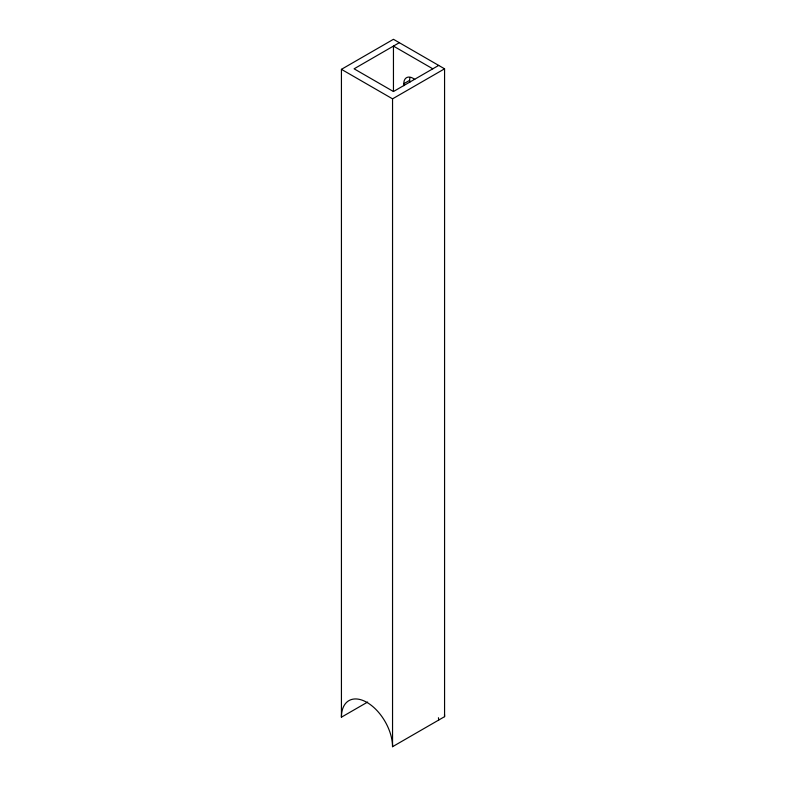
<?xml version="1.0" encoding="UTF-8"?>
<svg xmlns="http://www.w3.org/2000/svg" width="786" height="786" viewBox="0 0 786 786"><rect width="100%" height="100%" fill="white"/><g stroke="black" fill="none" stroke-linecap="round" stroke-linejoin="round"><path stroke-width="1.18" d="M341.429 69.335L393.452 39.3L444.571 68.814L444.571 716.665L392.548 746.7A36.146 20.868 60 0 0 366.993 702.429A36.146 20.868 60 0 0 341.429 717.186L341.429 69.335L392.548 98.84L444.571 68.814M399.327 42.69L354.093 68.814L393.452 91.53L438.686 65.415M403.778 83.729L409.663 80.329M341.429 717.186L367.651 702.055M432.811 68.814L393.452 46.089L393.452 91.481M438.441 717.736L438.686 720.064M392.548 98.84L392.548 746.7M444.493 714.425A36.146 20.868 60 0 1 444.571 716.665M409.801 82.284A13.224 7.634 60 0 1 409.978 77.716M403.925 85.684A13.224 7.634 60 0 1 414.753 79.425"/></g></svg>
